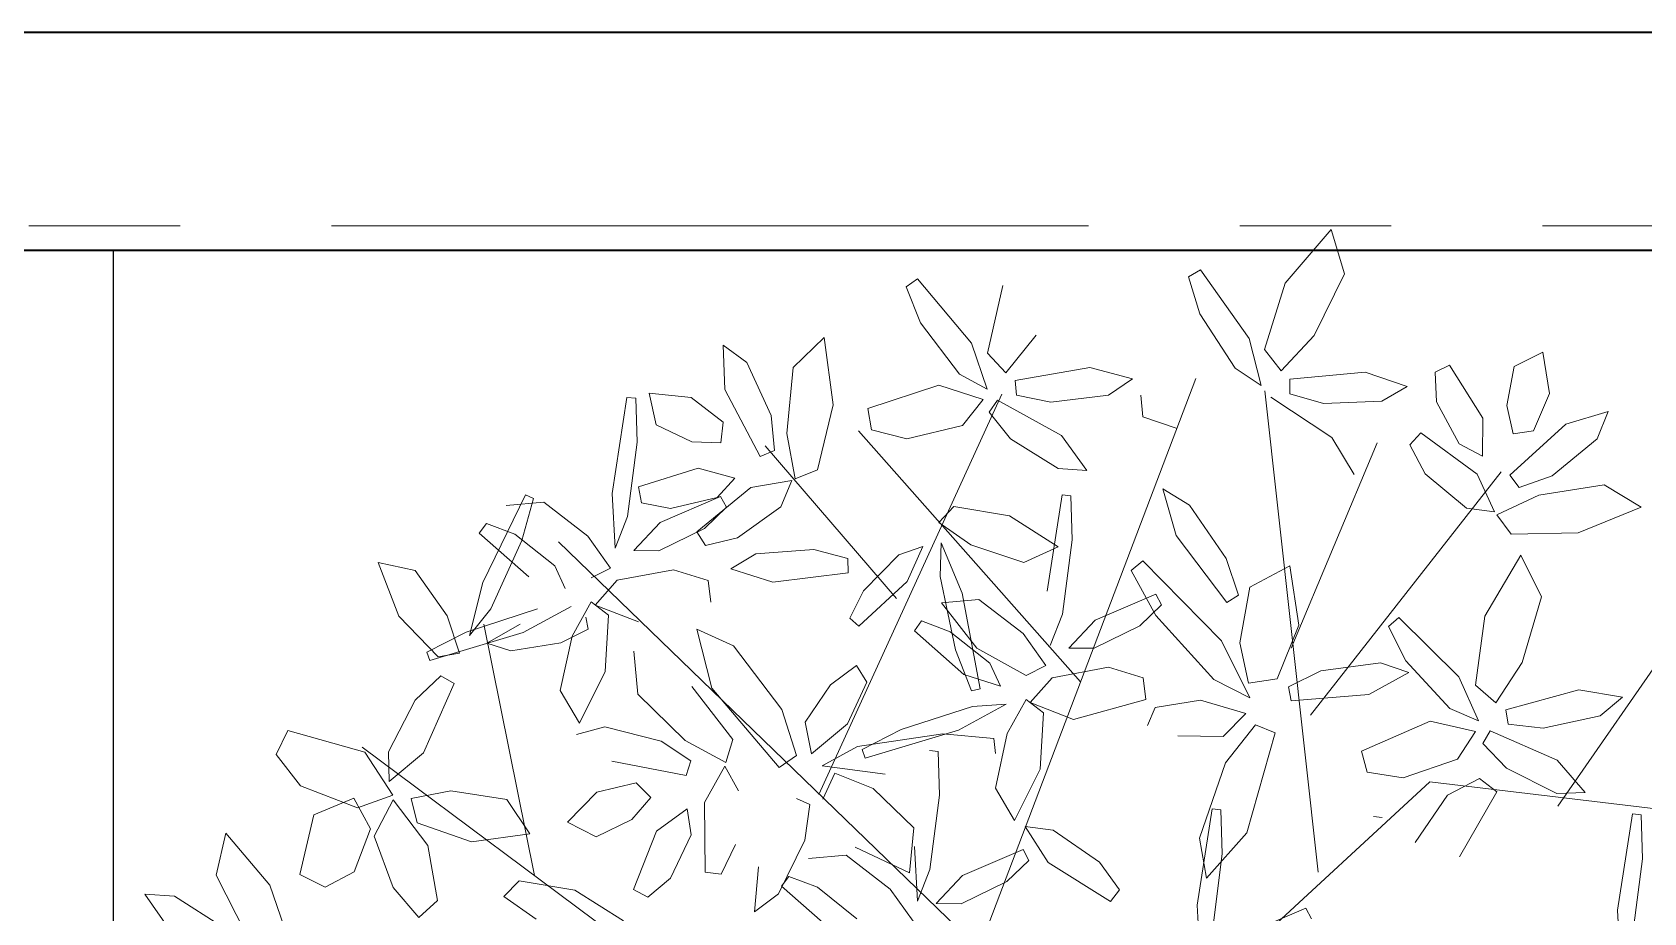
# Model space of a CAD drawing. Header units: inches. Extents: x 17146 to 31738, y -8920 to -2452.
# Drawn here: x 21749.5 to 21816.1, y -6463.9 to -6427.5 of the extents above; entities that cross this region are included whole.
import ezdxf

# ---------------------------------------------------------------- set-up
doc = ezdxf.new("R2010")
doc.units = ezdxf.units.IN
doc.header["$LTSCALE"] = 25
doc.header["$MEASUREMENT"] = 0
doc.linetypes.add('CENTER', pattern=[2, 1.25, -0.25, 0.25, -0.25])
for name, color, linetype, lineweight in [('Center line', 252, 'CENTER', 20), ('Column', 130, 'Continuous', 35), ('plants', 105, 'Continuous', 18), ('Stairs', 134, 'Continuous', 25), ('Wall-Section', 6, 'Continuous', 35)]:
    doc.layers.add(name, color=color, linetype=linetype, lineweight=lineweight)

# ---------------------------------------------------------------- blocks, each defined once
blk = doc.blocks.new('grid')
at = {"layer": 'Center line'}
blk.add_line((-175, -1), (774, -1), dxfattribs=at)
blk = doc.blocks.new('Planta(planta)002')
at = {"color": 44}
for p, q in [((0.4984, -0.0432), (0.7119, 0.2578)), ((0.5571, 0.0529), (0.7546, 0.0272)), ((0.2849, -0.0624), (0.4984, -0.0432)), ((0.3756, -0.0624), (0.6532, -0.3763)), ((0.4717, -0.1585), (0.7386, -0.1777)), ((0.5037, -0.2098), (0.6852, -0.2738)), ((0.13, -0.2354), (0.6211, -0.4276)), ((0.13, -0.2482), (0.1461, -0.7414)), ((0.3596, -0.3251), (0.3916, -0.6133)), ((-0.0644, -0.3828), (-0.0995, -0.7478)), ((0.1354, -0.4276), (0.4984, -0.5429)), ((0.3062, -0.4916), (0.3276, -0.6646)), ((-0.0817, -0.5628), (0.05, -0.7414))]:
    blk.add_line(p, q, dxfattribs=at)
at = {"color": 66}
for p, q in [((0.4921, 0.1852), (0.5252, 0.1517)), ((0.5727, 0.1378), (0.5194, 0.1749)), ((0.5252, 0.1517), (0.5956, 0.1053)), ((0.6001, 0.1115), (0.5727, 0.1378)), ((0.5956, 0.1053), (0.6001, 0.1115)), ((0.4434, -0.0593), (0.4479, -0.0531)), ((0.3317, -0.1345), (0.2785, -0.0974)), ((0.2843, -0.1207), (0.3546, -0.167)), ((0.3069, -0.1305), (0.3595, -0.131)), ((0.3285, -0.1581), (0.3069, -0.1305)), ((0.3591, -0.1608), (0.3317, -0.1345)), ((0.3595, -0.131), (0.44, -0.171)), ((0.3919, -0.1853), (0.3285, -0.1581)), ((0.3546, -0.167), (0.3591, -0.1608)), ((0.44, -0.171), (0.4336, -0.188)), ((0.4336, -0.188), (0.3919, -0.1853)), ((0.4074, -0.2022), (0.3814, -0.2315)), ((0.4353, -0.201), (0.4074, -0.2022)), ((0.4175, -0.2376), (0.4353, -0.201)), ((0.4386, -0.2412), (0.4477, -0.2074)), ((0.3864, -0.2624), (0.4175, -0.2376)), ((0.4459, -0.3156), (0.4386, -0.2412)), ((0.3705, -0.2571), (0.3864, -0.2624)), ((0.3315, -0.3079), (0.3862, -0.273)), ((0.3862, -0.273), (0.3985, -0.2873)), ((0.3985, -0.2873), (0.3852, -0.3157)), ((0.3183, -0.331), (0.2802, -0.3005)), ((0.3171, -0.3454), (0.3315, -0.3079)), ((0.3852, -0.3157), (0.3457, -0.3456)), ((0.4298, -0.3198), (0.389, -0.3361)), ((0.4561, -0.318), (0.4298, -0.3198)), ((0.4596, -0.3279), (0.4561, -0.318)), ((0.3168, -0.3499), (0.3183, -0.331)), ((0.2838, -0.3422), (0.3168, -0.3499)), ((0.3457, -0.3456), (0.3171, -0.3454)), ((0.389, -0.3361), (0.3745, -0.3523)), ((0.3022, -0.36), (0.2577, -0.3755)), ((0.2811, -0.3802), (0.3022, -0.36)), ((0.3499, -0.357), (0.3322, -0.3637)), ((0.3571, -0.3901), (0.3499, -0.357)), ((0.3104, -0.3741), (0.2966, -0.4043)), ((0.3188, -0.3942), (0.3104, -0.3741)), ((0.3322, -0.3637), (0.321, -0.4112)), ((0.2968, -0.3856), (0.2905, -0.39)), ((0.2905, -0.39), (0.3076, -0.4239)), ((0.3478, -0.4527), (0.2968, -0.3856)), ((0.3533, -0.4382), (0.3571, -0.3901)), ((0.2966, -0.4043), (0.2958, -0.4614)), ((0.316, -0.438), (0.3188, -0.3942)), ((0.321, -0.4112), (0.3294, -0.4603)), ((0.3076, -0.4239), (0.3455, -0.4765)), ((0.3063, -0.4625), (0.316, -0.438)), ((0.3294, -0.4603), (0.3533, -0.4382)), ((0.1974, -0.4503), (0.1571, -0.4559)), ((0.1571, -0.4559), (0.1737, -0.4784)), ((0.2353, -0.4622), (0.1974, -0.4503)), ((0.3679, -0.4954), (0.3478, -0.4527)), ((0.1296, -0.4687), (0.1473, -0.4646)), ((0.1473, -0.4646), (0.1683, -0.5007)), ((0.2398, -0.4784), (0.2353, -0.4622)), ((0.2958, -0.4614), (0.3063, -0.4625)), ((0.1737, -0.4784), (0.2125, -0.4837)), ((0.2125, -0.4837), (0.2398, -0.4784)), ((0.3455, -0.4765), (0.3679, -0.4954)), ((0.3836, -0.4751), (0.3795, -0.5088)), ((0.1683, -0.5007), (0.1811, -0.5685)), ((0.3232, -0.4945), (0.2664, -0.4997)), ((0.2664, -0.4997), (0.2664, -0.5102)), ((0.3547, -0.505), (0.3232, -0.4945)), ((0.2664, -0.5102), (0.2918, -0.5172)), ((0.2918, -0.5172), (0.3356, -0.5155)), ((0.3356, -0.5155), (0.3547, -0.505)), ((0.2448, -0.5803), (0.2944, -0.5375)), ((0.2944, -0.5375), (0.3035, -0.5462)), ((0.3035, -0.5462), (0.2894, -0.5731)), ((0.1703, -0.6018), (0.1412, -0.5579)), ((0.1811, -0.5685), (0.1703, -0.6018)), ((0.2289, -0.615), (0.2448, -0.5803)), ((0.2894, -0.5731), (0.2531, -0.6079)), ((0.1959, -0.6086), (0.2083, -0.6229)), ((0.2531, -0.6079), (0.2289, -0.615)), ((0.2526, -0.6288), (0.2978, -0.619)), ((0.2978, -0.619), (0.3209, -0.6273)), ((0.3239, -0.6261), (0.3427, -0.6169)), ((0.0517, -0.6537), (0.0935, -0.6778)), ((0.0827, -0.681), (0.0485, -0.7085)), ((0.1073, -0.6716), (0.0827, -0.681)), ((-0.0677, -0.7053), (-0.0054, -0.7258)), ((0.0485, -0.7085), (0.0395, -0.7283)), ((0.0674, -0.7111), (-0.0047, -0.7547)), ((0.0345, -0.748), (0.0909, -0.7158)), ((0.0395, -0.7283), (0.071, -0.718)), ((-0.0387, -0.7412), (-0.0873, -0.7282)), ((-0.0083, -0.7388), (-0.0387, -0.7412)), ((-0.0054, -0.7258), (-0.0083, -0.7388)), ((-0.001, -0.7615), (0.0345, -0.748)), ((0.0172, -0.74), (0.0024, -0.7516)), ((0.0024, -0.7516), (0.0056, -0.8003)), ((0.0339, -0.7695), (0.0172, -0.74)), ((0.0345, -0.7439), (0.0761, -0.7662)), ((0.0637, -0.7457), (0.0345, -0.7439)), ((0.1064, -0.7399), (0.1056, -0.797)), ((-0.0047, -0.7547), (-0.001, -0.7615)), ((0.0444, -0.8166), (0.0339, -0.7695)), ((0.0056, -0.8003), (0.028, -0.8448)), ((0.028, -0.8448), (0.0444, -0.8166))]:
    blk.add_line(p, q, dxfattribs=at)
at = {"color": 68}
for p, q in [((0.5648, 0.0449), (0.5818, 0.0627)), ((0.5818, 0.0627), (0.5862, 0.0259)), ((0.5518, -0.002), (0.5648, 0.0449)), ((0.6397, 0.0275), (0.6647, 0.031)), ((0.6647, 0.031), (0.644, -0.0011)), ((0.4676, 0.0194), (0.5309, 0.0055)), ((0.5862, 0.0259), (0.5661, -0.0342)), ((0.5988, -0.0018), (0.6397, 0.0275)), ((0.5309, 0.0055), (0.5296, -0.0133)), ((0.5296, -0.0133), (0.5001, -0.024)), ((0.5538, -0.0314), (0.5518, -0.002)), ((0.581, -0.0264), (0.5988, -0.0018)), ((0.644, -0.0011), (0.5887, -0.0363)), ((0.5001, -0.024), (0.451, -0.0173)), ((0.5887, -0.0363), (0.581, -0.0264)), ((0.4855, -0.0627), (0.5289, -0.0387)), ((0.5289, -0.0387), (0.5572, -0.043)), ((0.5661, -0.0342), (0.5538, -0.0314)), ((0.5572, -0.043), (0.5375, -0.0781)), ((0.5571, -0.073), (0.5658, -0.0474)), ((0.5658, -0.0474), (0.5826, -0.0858)), ((0.5873, -0.0468), (0.5871, -0.0701)), ((0.6286, -0.0532), (0.5873, -0.0468)), ((0.6821, -0.0791), (0.6286, -0.0532)), ((0.4683, -0.0889), (0.4855, -0.0627)), ((0.7442, -0.0928), (0.7973, -0.0674)), ((0.7973, -0.0674), (0.7902, -0.104)), ((0.5375, -0.0781), (0.4784, -0.1048)), ((0.5621, -0.1288), (0.5571, -0.073)), ((0.5871, -0.0701), (0.6366, -0.1043)), ((0.6967, -0.1165), (0.6821, -0.0791)), ((0.4784, -0.1048), (0.4683, -0.0889)), ((0.5826, -0.0858), (0.5859, -0.1585)), ((0.7044, -0.1349), (0.7442, -0.0928)), ((0.6366, -0.1043), (0.6967, -0.1165)), ((0.7902, -0.104), (0.7454, -0.1399)), ((0.5563, -0.1203), (0.5191, -0.1331)), ((0.5461, -0.1441), (0.5563, -0.1203)), ((0.5191, -0.1331), (0.4697, -0.1792)), ((0.5741, -0.16), (0.5621, -0.1288)), ((0.7086, -0.1555), (0.7044, -0.1349)), ((0.7658, -0.1426), (0.8156, -0.1352)), ((0.8156, -0.1352), (0.8396, -0.1441)), ((0.5063, -0.1775), (0.5461, -0.1441)), ((0.7454, -0.1399), (0.7086, -0.1555)), ((0.7389, -0.157), (0.7658, -0.1426)), ((0.8396, -0.1441), (0.8068, -0.164)), ((0.5859, -0.1585), (0.5741, -0.16)), ((0.6952, -0.1789), (0.709, -0.1587)), ((0.709, -0.1587), (0.7233, -0.1917)), ((0.7415, -0.17), (0.7389, -0.157)), ((0.8068, -0.164), (0.7415, -0.17)), ((0.4697, -0.1792), (0.4773, -0.1891)), ((0.4773, -0.1891), (0.5063, -0.1775)), ((0.6933, -0.2252), (0.6952, -0.1789)), ((0.77, -0.1921), (0.7838, -0.1806)), ((0.7838, -0.1806), (0.8169, -0.1921)), ((0.7233, -0.1917), (0.7169, -0.2518)), ((0.7845, -0.2125), (0.77, -0.1921)), ((0.8169, -0.1921), (0.8397, -0.2204)), ((0.4477, -0.2074), (0.4677, -0.2588)), ((0.4564, -0.2168), (0.4758, -0.2011)), ((0.4758, -0.2011), (0.5228, -0.2183)), ((0.732, -0.2208), (0.7378, -0.1987)), ((0.7378, -0.1987), (0.7624, -0.2205)), ((0.4772, -0.2457), (0.4564, -0.2168)), ((0.5228, -0.2183), (0.5555, -0.2585)), ((0.7461, -0.2597), (0.732, -0.2208)), ((0.7624, -0.2205), (0.777, -0.2726)), ((0.8137, -0.2304), (0.7845, -0.2125)), ((0.8397, -0.2204), (0.8137, -0.2304)), ((0.7029, -0.2519), (0.6933, -0.2252)), ((0.5187, -0.2716), (0.4772, -0.2457)), ((0.4677, -0.2588), (0.4734, -0.3557)), ((0.5555, -0.2585), (0.5187, -0.2716)), ((0.7169, -0.2518), (0.7029, -0.2519)), ((0.7642, -0.278), (0.7461, -0.2597)), ((0.4954, -0.2775), (0.5069, -0.2744)), ((0.509, -0.349), (0.4954, -0.2775)), ((0.5069, -0.2744), (0.5232, -0.3035)), ((0.6515, -0.2704), (0.6622, -0.306)), ((0.777, -0.2726), (0.7642, -0.278)), ((0.7146, -0.2952), (0.7386, -0.2875)), ((0.7386, -0.2875), (0.7237, -0.3227)), ((0.5232, -0.3035), (0.5361, -0.358)), ((0.6622, -0.306), (0.6526, -0.3687)), ((0.6793, -0.3311), (0.7146, -0.2952)), ((0.4603, -0.3574), (0.4459, -0.3156)), ((0.4077, -0.3518), (0.4596, -0.3279)), ((0.666, -0.3584), (0.6793, -0.3311)), ((0.7237, -0.3227), (0.6753, -0.3668)), ((0.3745, -0.3523), (0.4077, -0.3518)), ((0.4734, -0.3557), (0.4603, -0.3574)), ((0.5311, -0.3846), (0.509, -0.349)), ((0.5361, -0.358), (0.5311, -0.3846)), ((0.6753, -0.3668), (0.666, -0.3584)), ((0.3926, -0.3761), (0.3652, -0.3658)), ((0.4459, -0.4131), (0.3926, -0.3761)), ((0.6504, -0.4084), (0.6546, -0.3817)), ((0.6546, -0.3817), (0.6778, -0.4166)), ((0.7174, -0.3766), (0.6756, -0.3774)), ((0.6756, -0.3774), (0.6794, -0.4004)), ((0.7746, -0.393), (0.7174, -0.3766)), ((0.3984, -0.3993), (0.4688, -0.4456)), ((0.6794, -0.4004), (0.7341, -0.4256)), ((0.7954, -0.4274), (0.7746, -0.393)), ((0.4332, -0.4181), (0.4033, -0.431)), ((0.4247, -0.4672), (0.4332, -0.4181)), ((0.4733, -0.4394), (0.4459, -0.4131)), ((0.5656, -0.4392), (0.5781, -0.4105)), ((0.6649, -0.4625), (0.6504, -0.4084)), ((0.6778, -0.4166), (0.6934, -0.4877)), ((0.4033, -0.431), (0.3836, -0.4751)), ((0.7341, -0.4256), (0.7954, -0.4274)), ((0.4688, -0.4456), (0.4733, -0.4394)), ((0.4834, -0.4634), (0.4987, -0.4441)), ((0.4987, -0.4441), (0.5065, -0.4804)), ((0.5783, -0.4532), (0.5656, -0.4392)), ((0.3984, -0.5083), (0.4247, -0.4672)), ((0.4749, -0.5113), (0.4834, -0.4634)), ((0.5216, -0.5068), (0.5596, -0.4738)), ((0.5596, -0.4738), (0.5842, -0.468)), ((0.5842, -0.468), (0.5665, -0.5019)), ((0.682, -0.4912), (0.6649, -0.4625)), ((0.5065, -0.4804), (0.492, -0.5421)), ((0.6934, -0.4877), (0.682, -0.4912)), ((0.5665, -0.5019), (0.5148, -0.5421)), ((0.3795, -0.5088), (0.3984, -0.5083)), ((0.4795, -0.5404), (0.4749, -0.5113)), ((0.5061, -0.5329), (0.5216, -0.5068)), ((0.492, -0.5421), (0.4795, -0.5404)), ((0.5148, -0.5421), (0.5061, -0.5329)), ((0.4145, -0.5779), (0.4554, -0.55)), ((0.4554, -0.55), (0.484, -0.5517)), ((0.484, -0.5517), (0.4676, -0.5884)), ((0.4867, -0.5816), (0.493, -0.5553)), ((0.493, -0.5553), (0.5133, -0.5919)), ((0.5143, -0.5526), (0.5162, -0.5759)), ((0.556, -0.5552), (0.5143, -0.5526)), ((0.3997, -0.6055), (0.4145, -0.5779)), ((0.4968, -0.6366), (0.4867, -0.5816)), ((0.5162, -0.5759), (0.5687, -0.6053)), ((0.4676, -0.5884), (0.4113, -0.6205)), ((0.5133, -0.5919), (0.5232, -0.664)), ((0.1198, -0.6295), (0.0946, -0.602)), ((0.4113, -0.6205), (0.3997, -0.6055)), ((0.2083, -0.6229), (0.1949, -0.6513)), ((0.3209, -0.6273), (0.2925, -0.6495)), ((0.3483, -0.6578), (0.3239, -0.6261)), ((0.3427, -0.6169), (0.3936, -0.6447)), ((0.1281, -0.6667), (0.09, -0.6361)), ((0.2292, -0.6449), (0.2526, -0.6288)), ((0.5116, -0.6665), (0.4968, -0.6366)), ((0.1268, -0.6811), (0.1413, -0.6436)), ((0.1949, -0.6513), (0.1555, -0.6813)), ((0.2328, -0.6584), (0.2292, -0.6449)), ((0.2925, -0.6495), (0.2328, -0.6584)), ((0.2658, -0.6537), (0.2395, -0.6555)), ((0.2693, -0.6636), (0.2658, -0.6537)), ((0.3936, -0.6447), (0.4315, -0.6897)), ((0.1266, -0.6855), (0.1281, -0.6667)), ((0.2395, -0.6555), (0.1988, -0.6717)), ((0.2175, -0.6874), (0.2693, -0.6636)), ((0.2325, -0.6887), (0.2666, -0.6652)), ((0.2666, -0.6652), (0.2894, -0.6653)), ((0.2894, -0.6653), (0.2745, -0.6945)), ((0.3181, -0.6616), (0.3301, -0.6558)), ((0.3404, -0.7232), (0.3181, -0.6616)), ((0.3301, -0.6558), (0.3508, -0.6783)), ((0.3943, -0.6921), (0.3483, -0.6578)), ((0.5232, -0.664), (0.5116, -0.6665)), ((0.0935, -0.6778), (0.1266, -0.6855)), ((0.1136, -0.68), (0.1073, -0.6716)), ((0.1555, -0.6813), (0.1268, -0.6811)), ((0.1988, -0.6717), (0.1843, -0.6879)), ((0.3508, -0.6783), (0.3705, -0.7246)), ((0.112, -0.6956), (0.0674, -0.7111)), ((0.1596, -0.6926), (0.142, -0.6993)), ((0.1669, -0.7257), (0.1596, -0.6926)), ((0.1843, -0.6879), (0.2175, -0.6874)), ((0.2193, -0.7108), (0.2325, -0.6887)), ((0.2745, -0.6945), (0.2279, -0.7218)), ((0.2878, -0.7139), (0.304, -0.6947)), ((0.304, -0.6947), (0.3186, -0.7052)), ((0.4315, -0.6897), (0.3943, -0.6921)), ((0.1286, -0.7298), (0.1201, -0.7098)), ((0.175, -0.7014), (0.2082, -0.7349)), ((0.2024, -0.7117), (0.175, -0.7014)), ((0.2279, -0.7218), (0.2193, -0.7108)), ((0.3186, -0.7052), (0.3157, -0.7401)), ((0.2556, -0.7488), (0.2024, -0.7117)), ((0.2779, -0.7467), (0.2878, -0.7139)), ((0.368, -0.75), (0.3404, -0.7232)), ((0.3705, -0.7246), (0.368, -0.75)), ((0.1257, -0.7736), (0.1286, -0.7298)), ((0.1631, -0.7738), (0.1669, -0.7257)), ((0.2082, -0.7349), (0.2785, -0.7813)), ((0.1255, -0.7655), (0.0637, -0.7457)), ((0.2831, -0.7751), (0.2556, -0.7488)), ((0.2941, -0.7694), (0.2779, -0.7467)), ((0.3157, -0.7401), (0.2941, -0.7694)), ((0.0761, -0.7662), (0.157, -0.7898)), ((0.1594, -0.7826), (0.1255, -0.7655)), ((0.116, -0.7981), (0.1257, -0.7736)), ((0.1391, -0.7959), (0.1631, -0.7738)), ((0.2785, -0.7813), (0.2831, -0.7751)), ((0.157, -0.7898), (0.1594, -0.7826)), ((0.1056, -0.797), (0.116, -0.7981))]:
    blk.add_line(p, q, dxfattribs=at)
at = {"color": 64}
for p, q in [((0.3454, -0.0493), (0.3419, -0.0394)), ((0.2935, -0.0731), (0.3454, -0.0493)), ((0.2511, -0.0871), (0.2843, -0.1207)), ((0.2249, -0.2409), (0.2362, -0.1785)), ((0.2362, -0.1785), (0.2488, -0.1795)), ((0.2488, -0.1795), (0.2549, -0.2083)), ((0.2549, -0.2083), (0.2488, -0.2566)), ((0.2346, -0.2767), (0.2249, -0.2409)), ((0.1888, -0.2565), (0.148, -0.2727)), ((0.1667, -0.2884), (0.2186, -0.2646)), ((0.2151, -0.2547), (0.1888, -0.2565)), ((0.2186, -0.2646), (0.2151, -0.2547)), ((0.2488, -0.2566), (0.2346, -0.2767)), ((0.148, -0.2727), (0.1336, -0.289)), ((0.1336, -0.289), (0.1667, -0.2884)), ((0.2323, -0.2869), (0.242, -0.318)), ((0.2802, -0.3005), (0.2323, -0.2869)), ((0.1162, -0.3268), (0.1089, -0.2936)), ((0.1243, -0.3024), (0.1574, -0.336)), ((0.1516, -0.3128), (0.1243, -0.3024)), ((0.2049, -0.3498), (0.1516, -0.3128)), ((0.242, -0.318), (0.2838, -0.3422)), ((0.075, -0.3746), (0.0778, -0.3309)), ((0.1123, -0.3749), (0.1162, -0.3268)), ((0.1227, -0.3736), (0.1378, -0.3241)), ((0.1378, -0.3241), (0.1691, -0.3473)), ((0.0556, -0.341), (0.0548, -0.3981)), ((0.1691, -0.3473), (0.1709, -0.3962)), ((0.273, -0.348), (0.2463, -0.3832)), ((0.2642, -0.338), (0.273, -0.348)), ((0.2323, -0.3761), (0.2049, -0.3498)), ((0.0653, -0.3992), (0.075, -0.3746)), ((0.0884, -0.397), (0.1123, -0.3749)), ((0.2577, -0.3755), (0.1856, -0.4191)), ((0.2278, -0.3823), (0.2323, -0.3761)), ((0.2463, -0.3832), (0.1887, -0.4307)), ((0.2248, -0.4124), (0.2811, -0.3802)), ((0.0481, -0.3957), (0.0227, -0.4005)), ((0.0227, -0.4005), (0.054, -0.4242)), ((0.0979, -0.4101), (0.0481, -0.3957)), ((0.0548, -0.3981), (0.0653, -0.3992)), ((0.1555, -0.4421), (0.187, -0.3968)), ((0.1709, -0.3962), (0.1584, -0.4296)), ((0.1238, -0.4276), (0.0979, -0.4101)), ((0.1893, -0.4258), (0.2248, -0.4124)), ((0.1198, -0.4396), (0.1238, -0.4276)), ((0.1584, -0.4296), (0.1346, -0.4222)), ((0.1887, -0.4307), (0.1555, -0.4421)), ((0.1856, -0.4191), (0.1893, -0.4258)), ((0.0194, -0.4552), (0.0276, -0.4439)), ((0.0276, -0.4439), (0.0548, -0.452)), ((0.0638, -0.4961), (0.0194, -0.4552)), ((-0.0299, -0.4776), (-0.0044, -0.474)), ((-0.0044, -0.474), (0.0353, -0.4858)), ((0.1412, -0.5579), (0.1296, -0.4687)), ((-0.0678, -0.5285), (-0.0593, -0.4794)), ((-0.0331, -0.4912), (-0.0299, -0.4776)), ((0.0353, -0.4858), (0.0496, -0.5036)), ((0.0909, -0.4811), (0.0989, -0.5042)), ((0.0175, -0.5104), (-0.0331, -0.4912)), ((0.0989, -0.5042), (0.0638, -0.4961)), ((0.0496, -0.5036), (0.0175, -0.5104)), ((0.0924, -0.5447), (0.1017, -0.5058)), ((0.1017, -0.5058), (0.1207, -0.5147)), ((0.1207, -0.5147), (0.131, -0.5717)), ((-0.0942, -0.5696), (-0.0678, -0.5285)), ((0.0365, -0.5796), (0.0705, -0.5236)), ((0.0705, -0.5236), (0.0825, -0.5293)), ((0.0825, -0.5293), (0.078, -0.5595)), ((-0.1089, -0.5364), (-0.113, -0.5701)), ((-0.021, -0.5457), (0.0107, -0.5329)), ((0.0107, -0.5329), (0.0358, -0.5334)), ((0.0358, -0.5334), (0.0368, -0.5514)), ((-0.0285, -0.5726), (-0.021, -0.5457)), ((0.0368, -0.5514), (0.0079, -0.5711)), ((0.0946, -0.602), (0.0924, -0.5447)), ((-0.113, -0.5701), (-0.0942, -0.5696)), ((0.0079, -0.5711), (-0.0285, -0.5726)), ((0.078, -0.5595), (0.0544, -0.6039)), ((-0.0968, -0.6228), (-0.0578, -0.5899)), ((-0.0578, -0.5899), (-0.0491, -0.6246)), ((-0.1758, -0.6125), (-0.1541, -0.6103)), ((-0.1715, -0.6463), (-0.1758, -0.6125)), ((-0.1541, -0.6103), (-0.1244, -0.6485)), ((0.0544, -0.6039), (0.033, -0.6179)), ((-0.1163, -0.6686), (-0.0968, -0.6228)), ((-0.0491, -0.6246), (-0.076, -0.6656)), ((0.0421, -0.6225), (0.0517, -0.6537)), ((0.09, -0.6361), (0.0421, -0.6225)), ((-0.1497, -0.6886), (-0.1715, -0.6463)), ((-0.1244, -0.6485), (-0.1155, -0.6974)), ((-0.1039, -0.6866), (-0.1163, -0.6686)), ((-0.076, -0.6656), (-0.1039, -0.6866)), ((-0.2696, -0.6759), (-0.2417, -0.7267)), ((-0.2109, -0.6901), (-0.1843, -0.6805)), ((-0.1843, -0.6805), (-0.1471, -0.6951)), ((-0.2175, -0.7137), (-0.2109, -0.6901)), ((-0.1155, -0.6974), (-0.1497, -0.6886)), ((-0.1471, -0.6951), (-0.1371, -0.7234)), ((-0.1413, -0.7155), (-0.1125, -0.7003)), ((-0.1125, -0.7003), (-0.1014, -0.7432)), ((-0.1058, -0.7105), (-0.0677, -0.7053)), ((-0.0873, -0.7282), (-0.1058, -0.7105)), ((-0.2666, -0.767), (-0.2869, -0.7134)), ((-0.1711, -0.7393), (-0.2175, -0.7137)), ((-0.1371, -0.7234), (-0.1711, -0.7393)), ((-0.1603, -0.7648), (-0.1413, -0.7155)), ((-0.2958, -0.7319), (-0.3042, -0.7816)), ((-0.2417, -0.7267), (-0.234, -0.7851)), ((-0.1014, -0.7432), (-0.1321, -0.8053)), ((-0.32, -0.8017), (-0.3288, -0.7643)), ((-0.1543, -0.7986), (-0.1603, -0.7648)), ((-0.234, -0.7851), (-0.2666, -0.767)), ((-0.3042, -0.7816), (-0.32, -0.8017)), ((-0.1321, -0.8053), (-0.1543, -0.7986))]:
    blk.add_line(p, q, dxfattribs=at)

msp = doc.modelspace()

# ---------------------------------------------------------------- linework, layer by layer
at = {"layer": 'Stairs'}
msp.add_line((21752.87, -6514.534), (21752.87, -6436.534), dxfattribs=at)
at = {"layer": 'Wall-Section'}
for p, q in [((21600.87, -6427.534), (21838.942, -6427.534)), ((21600.87, -6436.534), (21838.942, -6436.534))]:
    msp.add_line(p, q, dxfattribs=at)
at = {"layer": 'Wall-Section', "color": 1}
msp.add_lwpolyline([(20896.876, -6699.593), (20887.837, -6427.534), (21838.942, -6427.534), (21838.827, -6775.572), (20896.876, -6699.593)], dxfattribs=at)

# ---------------------------------------------------------------- block references
at = {"layer": 'Column'}
msp.add_blockref('grid', (21086.87, -6434.534), dxfattribs=at)
at = {"layer": 'plants', "extrusion": (0, 0, -1), "xscale": 47.72499626327076, "yscale": 47.72499626327076, "zscale": -47.72499626272598, "rotation": 132.1834378060478}
msp.add_blockref('Planta(planta)002', (-21792.774, -6477.5), dxfattribs=at)

doc.saveas('drawing.dxf')
